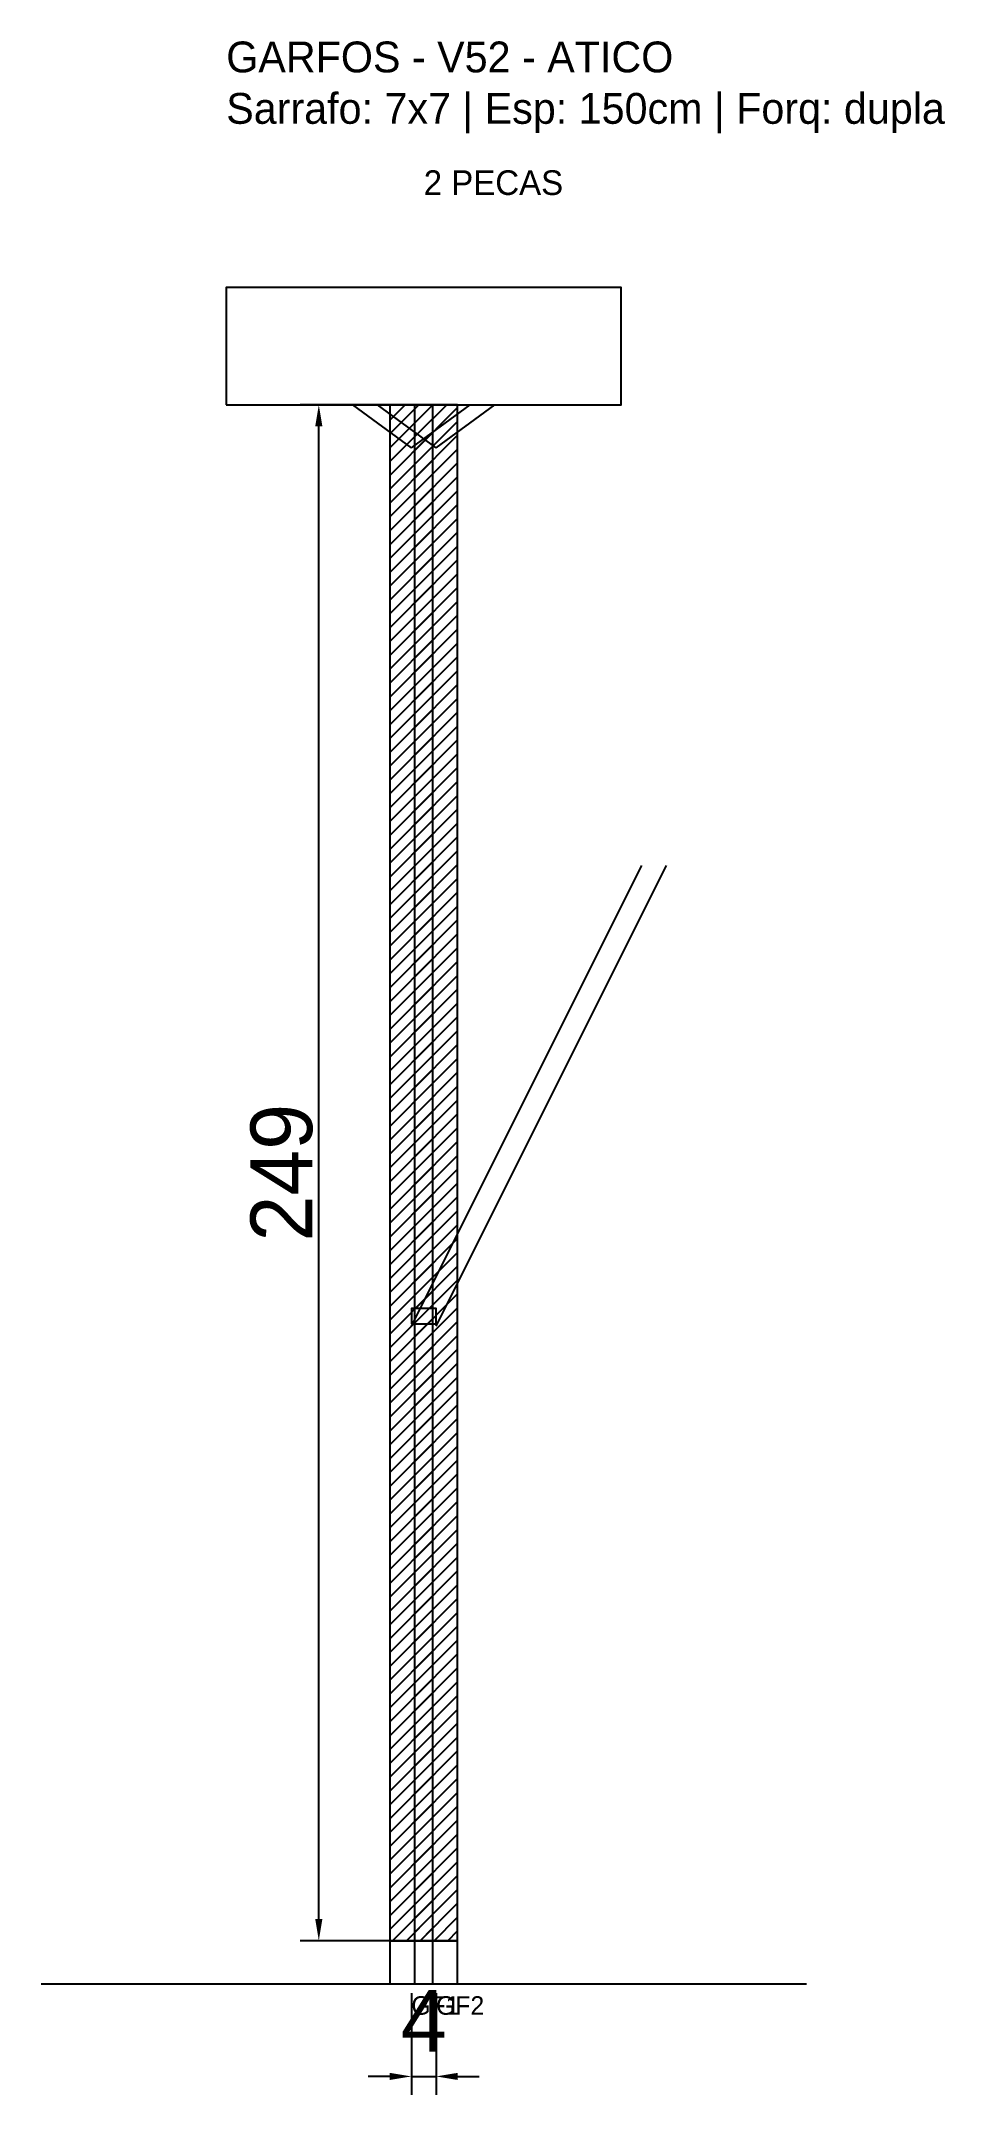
# Model space of a CAD drawing. Header units: metres. Extents: x -30 to 116, y -25 to 308.
import ezdxf

# ---------------------------------------------------------------- set-up
doc = ezdxf.new("R2010")
doc.units = ezdxf.units.M
for name, color, linetype in [('BARRA_ANCORAGEM', 1, 'Continuous'), ('COTA', 241, 'Continuous'), ('GARFOS OK', 3, 'Continuous'), ('NOME DA VIGA', 6, 'Continuous'), ('SARR_7x7', 40, 'Continuous'), ('TIRAS REESCORAMENTO', 252, 'Continuous'), ('VIGAS', 3, 'Continuous')]:
    doc.layers.add(name, color=color, linetype=linetype)
doc.dimstyles.new('EZ DXF', dxfattribs={"dimtxt": 10, "dimasz": 3.5, "dimexe": 3, "dimexo": 1.5, "dimgap": 1, "dimtad": 1, "dimdec": 1, "dimdsep": 46, "dimcen": 2.5, "dimazin": 3, "dimtfac": 1, "dimtmove": 0, "dimatfit": 3})

msp = doc.modelspace()

# ---------------------------------------------------------------- hatches: boundary and pattern name
at = {"layer": 'COTA'}
h = msp.add_hatch(dxfattribs=at)
h.set_pattern_fill('ANSI31', scale=0.5)
h.paths.add_polyline_path([(26.5, 0), (33.5, 0), (33.5, 249), (26.5, 249)])
h = msp.add_hatch(dxfattribs=at)
h.set_pattern_fill('ANSI31', scale=0.5)
h.paths.add_polyline_path([(30.5, 0), (37.5, 0), (37.5, 249), (30.5, 249)])

# ---------------------------------------------------------------- linework, layer by layer
at = {"layer": 'BARRA_ANCORAGEM'}
for p, q in [((30, 99.6), (67.35, 174.3)), ((34, 99.6), (71.35, 174.3))]:
    msp.add_line(p, q, dxfattribs=at)
at = {"layer": 'GARFOS OK'}
for p, q in [((30, 242), (20.5, 249)), ((20.5, 249), (39.5, 249)), ((34, 242), (24.5, 249)), ((24.5, 249), (43.5, 249)), ((30, 242), (39.5, 249)), ((34, 242), (43.5, 249))]:
    msp.add_line(p, q, dxfattribs=at)
at = {"layer": 'GARFOS OK', "linetype": 'CONTINUOUS'}
msp.add_line((-30, -7), (94, -7), dxfattribs=at)
at = {"layer": 'GARFOS OK'}
for points in [[(26.5, 0), (33.5, 0), (33.5, 249), (26.5, 249), (26.5, 0)], [(30.5, 0), (37.5, 0), (37.5, 249), (30.5, 249), (30.5, 0)]]:
    msp.add_lwpolyline(points, dxfattribs=at)
at = {"layer": 'SARR_7x7'}
for points in [[(26.5, -7), (33.5, -7), (33.5, 0), (26.5, 0), (26.5, -7)], [(30.5, -7), (37.5, -7), (37.5, 0), (30.5, 0), (30.5, -7)]]:
    msp.add_lwpolyline(points, dxfattribs=at)
at = {"layer": 'TIRAS REESCORAMENTO'}
msp.add_lwpolyline([(30, 100), (34, 100), (34, 102.5), (30, 102.5), (30, 100)], dxfattribs=at)
at = {"layer": 'VIGAS'}
msp.add_lwpolyline([(0, 249), (64, 249), (64, 268), (0, 268), (0, 249)], dxfattribs=at)

# ---------------------------------------------------------------- texts
at = {"layer": 'NOME DA VIGA'}
for s, height, p in [('2 PECAS', 4, (32, 283)), ('GF1', 3, (30, -12)), ('GF2', 3, (34, -12))]:
    msp.add_text(s, height=height, dxfattribs=at).set_placement(p)
at = {"layer": 'NOME DA VIGA', "insert": (0, 293), "char_height": 5, "attachment_point": 7}
msp.add_mtext('GARFOS - V52 - ATICO\\PSarrafo: 7x7 | Esp: 150cm | Forq: dupla', dxfattribs=at)

# ---------------------------------------------------------------- dimensions: what is measured, and where the dimension line sits
at = {"layer": 'COTA'}
msp.add_linear_dim(base=(15, 0), p1=(30, 0), p2=(30, 249), angle=90, dimstyle='EZ DXF', dxfattribs=at).render()
msp.add_linear_dim(base=(30, -22), p1=(30, -7), p2=(34, -7), dimstyle='EZ DXF', dxfattribs=at).render()

doc.saveas('drawing.dxf')
